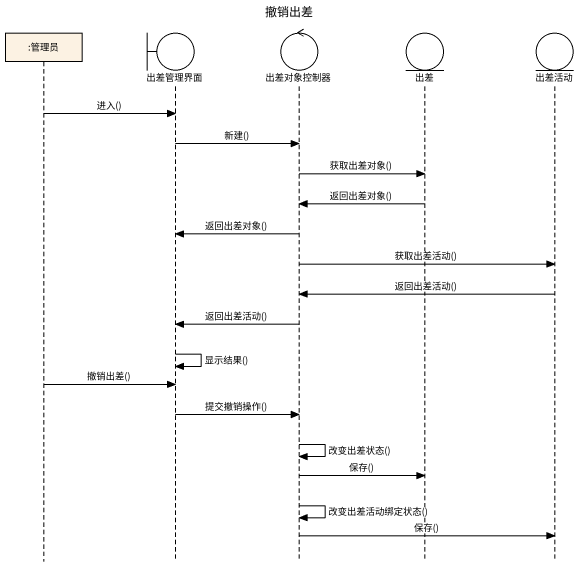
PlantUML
@startuml
title 撤销出差
hide footbox
participant ":管理员" as 管理员
boundary 出差管理界面
control 出差对象控制器
entity 出差
entity 出差活动

管理员 -> 出差管理界面 : 进入()
出差管理界面 -> 出差对象控制器 : 新建()
出差对象控制器 -> 出差 : 获取出差对象()
出差 -> 出差对象控制器 : 返回出差对象()
出差对象控制器 -> 出差管理界面 : 返回出差对象()
出差对象控制器 -> 出差活动 : 获取出差活动()
出差活动 -> 出差对象控制器 : 返回出差活动()
出差对象控制器 -> 出差管理界面 : 返回出差活动()
出差管理界面 -> 出差管理界面 : 显示结果()
管理员 -> 出差管理界面 : 撤销出差()
出差管理界面 -> 出差对象控制器 : 提交撤销操作()
出差对象控制器 -> 出差对象控制器 : 改变出差状态()
出差对象控制器 -> 出差 : 保存()
出差对象控制器 -> 出差对象控制器 : 改变出差活动绑定状态()
出差对象控制器 -> 出差活动 : 保存()
@enduml
